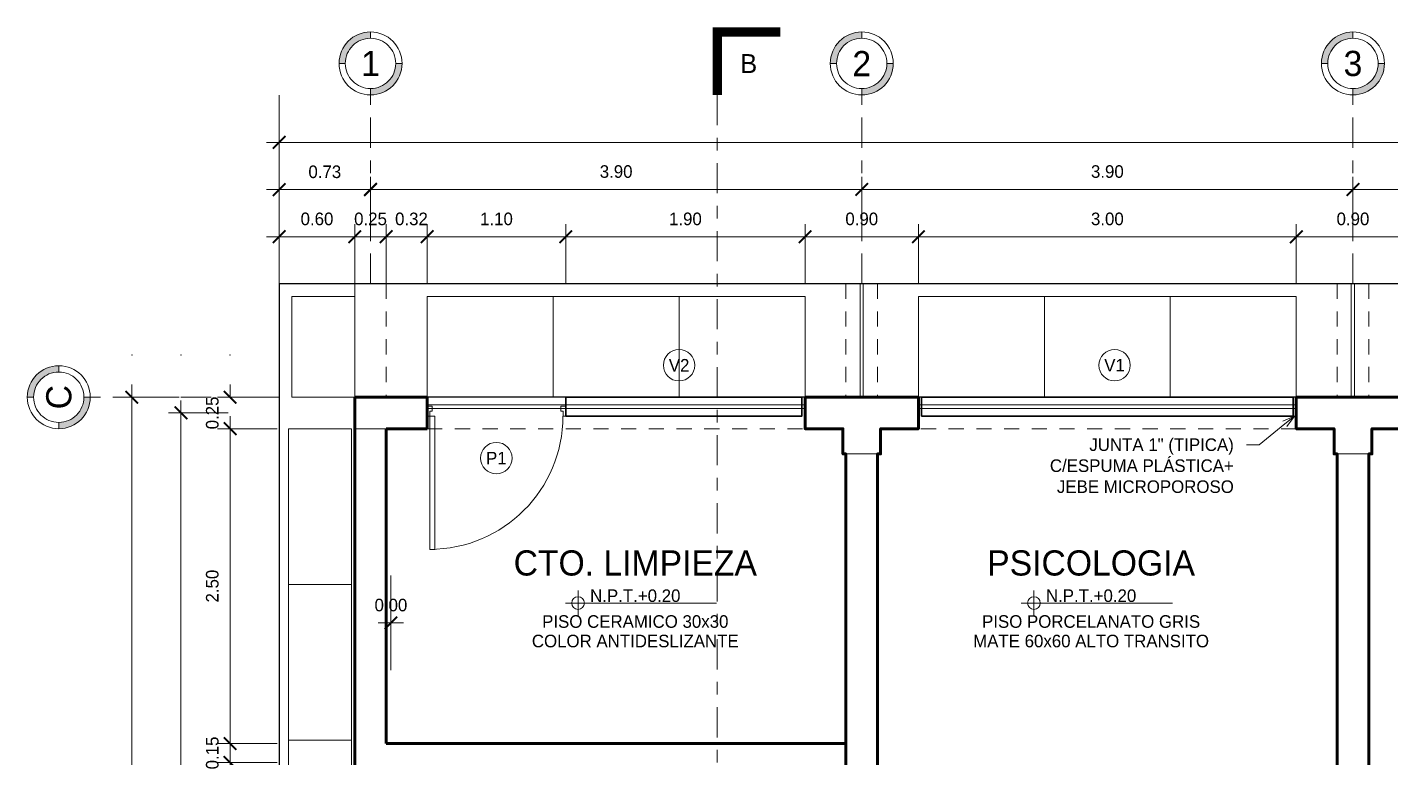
# Model space of a CAD drawing. Header units: millimetres. Extents: x 84 to 2740, y 103 to 1679.
# Drawn here: x 84.8 to 95.63, y 136.15 to 141.95 of the extents above; entities that cross this region are included whole.
import ezdxf
from ezdxf import colors
from ezdxf.entities.mleader import LeaderData, LeaderLine
from ezdxf.enums import TextEntityAlignment as Align
from ezdxf.math import Vec2, Vec3

# ---------------------------------------------------------------- set-up
doc = ezdxf.new("R2010")
doc.units = ezdxf.units.MM
doc.linetypes.add('ACAD_ISO02W100', pattern=[15, 12, -3])
doc.linetypes.add('ACAD_ISO04W100', pattern=[30, 24, -3, 0, -3])
for name, color, linetype, lineweight in [('A-ANOTACIONES', 212, 'Continuous', 5), ('A-BURBUJA DE VANOS', 32, 'Continuous', 5), ('A-COLUMNAS.', 52, 'Continuous', 5), ('A-COTAS EXTERIORES', 30, 'Continuous', 5), ('A-DIRECTRIZ', 134, 'Continuous', 5), ('A-EJES', 144, 'ACAD_ISO04W100', 5), ('A-LINEA DE CORTE', 102, 'ACAD_ISO04W100', 5), ('A-MUROS ALTOS', 164, 'Continuous', 60), ('A-MUROS BAJOS', 220, 'Continuous', 30), ('A-PROYECCION', 50, 'ACAD_ISO02W100', 5), ('A-PUERTAS', 36, 'Continuous', 5), ('A-TEXTO', 24, 'Continuous', 5), ('A-VEREDA', 86, 'Continuous', 5), ('A-VIDRIO', 120, 'Continuous', 5)]:
    doc.layers.add(name, color=color, linetype=linetype, lineweight=lineweight)
doc.styles.add('ROYER', font='')
doc.styles.get('ROYER').set_extended_font_data('Bahnschrift Light')
doc.dimstyles.new('ROYER_50_PLANTA', dxfattribs={"dimtxt": 0.1, "dimasz": 0.1, "dimexe": 0.1, "dimexo": 0, "dimgap": 0.09, "dimtad": 1, "dimzin": 0, "dimdsep": 46, "dimtxsty": 'ROYER', "dimblk": 'ARCHTICK', "dimcen": 0.09, "dimdle": 0.1, "dimclrd": 256, "dimclre": 256, "dimadec": 0, "dimazin": 0, "dimtfac": 1, "dimtix": 1, "dimtofl": 0, "dimtmove": 0, "dimatfit": 3, "dimfxl": 0.375, "dimfxlon": 1, "dimtolj": 1, "dimtzin": 0, "dimlwd": -1, "dimlwe": -1, "dimarcsym": 0})

# ---------------------------------------------------------------- blocks, each defined once
blk = doc.blocks.new('_ArchTick')
at = {"color": 0, "linetype": 'ByBlock', "const_width": 0.15}
blk.add_lwpolyline([(-0.5, -0.5), (0.5, 0.5)], dxfattribs=at)
blk = doc.blocks.new('*D37')
at = {"layer": 'A-COTAS EXTERIORES', "transparency": 16777216}
for p, q in [((87.404, 139.914), (87.404, 140.388)), ((87.654, 139.914), (87.654, 140.388)), ((87.304, 140.288), (87.754, 140.288))]:
    blk.add_line(p, q, dxfattribs=at)
at = {"layer": 'Defpoints', "color": 0, "transparency": 16777216}
for p in [(87.654, 140.288), (87.404, 139.914), (87.654, 139.914)]:
    blk.add_point(p, dxfattribs=at)
at = {"layer": 'A-COTAS EXTERIORES', "transparency": 16777216, "xscale": 0.1, "yscale": 0.1, "zscale": 0.1, "rotation": 180}
blk.add_blockref('_ArchTick', (87.404, 140.288), dxfattribs=at)
at = {"layer": 'A-COTAS EXTERIORES', "transparency": 16777216, "xscale": 0.1, "yscale": 0.1, "zscale": 0.1}
blk.add_blockref('_ArchTick', (87.654, 140.288), dxfattribs=at)
at = {"layer": 'A-COTAS EXTERIORES', "color": 0, "transparency": 16777216, "insert": (87.529, 140.429), "char_height": 0.1, "attachment_point": 5, "style": 'ROYER'}
blk.add_mtext('\\A1;0.25', dxfattribs=at)
blk = doc.blocks.new('*U13')
at = {"layer": 'A-PUERTAS'}
for points in [[(-0.18, -0.04), (-0.18, 0), (-0.22, 0), (-0.22, -0.08), (-0.2, -0.08), (-0.2, -0.04)], [(0.84, -0.04), (0.84, 0), (0.88, 0), (0.88, -0.08), (0.86, -0.08), (0.86, -0.04)], [(0.86, -0.08), (0.86, -1.14), (0.82, -1.14), (0.82, -0.08)]]:
    blk.add_lwpolyline(points, close=True, dxfattribs=at)
blk.add_arc((0.86, -0.08), 1.058, 180, 270, dxfattribs=at)
blk = doc.blocks.new('NIVEL EN PLANTA')
at = {"layer": 'A-TEXTO'}
h = blk.add_hatch(dxfattribs=at)
h.set_pattern_fill('ANGLE', color=256)
h.set_pattern_definition([(0, (-2586.02, -1659.2586), (0, 6.985), [5.08, -1.905]), (90, (-2586.02, -1659.2586), (-6.985, 4e-16), [5.08, -1.905])])
h.paths.add_polyline_path([(0, 0), (0, 0.05, 0.414214), (-0.05, 0)])
h.paths.add_polyline_path([(0.05, 0), (0, 0), (0, -0.05, 0.414214)])
for p, q in [((1.1, 0), (-0.1, 0)), ((0, 0.1), (0, -0.1))]:
    blk.add_line(p, q, dxfattribs=at)
blk.add_circle((0, 0), 0.05, dxfattribs=at)
blk = doc.blocks.new('NOMBRE DE AMBIENTES')
at = {"layer": 'A-TEXTO'}
blk.add_blockref('NIVEL EN PLANTA', (0, 0), dxfattribs=at)
at = {"layer": 'A-TEXTO', "style": 'ROYER'}
for tag, height, p in [('AMBIENTE', 0.2, (0.454, 0.319)), ('N.P.T', 0.1, (0.454, 0.059)), ('PISO1', 0.1, (0.454, -0.146)), ('PISO2', 0.1, (0.454, -0.301))]:
    blk.add_attdef(tag, text='', height=height, dxfattribs=at).set_placement(p, align=Align.MIDDLE)
blk = doc.blocks.new('*U22')
at = {"layer": 'A-EJES'}
h = blk.add_hatch(color=256, dxfattribs=at)
h.dxf.hatch_style = 1
h.paths.add_polyline_path([(0.2, 1.75), (0.25, 1.75, 0.414214), (0, 2), (0, 1.95, -0.414214)], flags=17)
h.paths.add_polyline_path([(0.2, 1.75, -0.414214), (0, 1.55), (0, 1.5, 0.414214), (0.25, 1.75, 1), (-0.25, 1.75), (-0.2, 1.75, -1)])
h = blk.add_hatch(color=256, dxfattribs=at)
h.dxf.hatch_style = 1
h.paths.add_polyline_path([(0, -12.85), (0, -12.9, 0.414214), (0.25, -12.65), (0.2, -12.65, -0.414214)], flags=17)
h.paths.add_polyline_path([(-0.25, -12.65), (-0.2, -12.65, -0.414214), (0, -12.45), (0, -12.4, 0.414214)])
for p, q in [((0, 1.95), (0, 2)), ((-0.25, 1.75), (-0.2, 1.75)), ((0.2, 1.75), (0.25, 1.75)), ((0, 1.5), (0, 1.55)), ((0, -12.4), (0, -12.45)), ((-0.25, -12.65), (-0.2, -12.65)), ((0.2, -12.65), (0.25, -12.65)), ((0, -12.85), (0, -12.9))]:
    blk.add_line(p, q, dxfattribs=at)
at = {"layer": 'A-EJES', "ltscale": 0.01}
for p, q in [((0, 0), (0, 1.5)), ((0, -10.9), (0, -12.4))]:
    blk.add_line(p, q, dxfattribs=at)
at = {"layer": 'A-EJES'}
for centre, radius in [((0, 1.75), 0.25), ((0, 1.75), 0.2), ((0, -12.65), 0.25), ((0, -12.65), 0.2)]:
    blk.add_circle(centre, radius, dxfattribs=at)
at = {"layer": 'A-EJES', "style": 'ROYER'}
for tag, p in [('EJE1', (0, 1.75)), ('EJE2', (0, -12.65))]:
    blk.add_attdef(tag, text='', height=0.2, dxfattribs=at).set_placement(p, align=Align.MIDDLE)
blk = doc.blocks.new('*D39')
at = {"layer": 'A-COTAS EXTERIORES', "transparency": 16777216}
for p, q in [((87.979, 139.914), (87.979, 140.388)), ((89.079, 139.914), (89.079, 140.388)), ((87.879, 140.288), (89.179, 140.288))]:
    blk.add_line(p, q, dxfattribs=at)
at = {"layer": 'Defpoints', "color": 0, "transparency": 16777216}
for p in [(89.079, 140.288), (87.979, 139.914), (89.079, 139.914)]:
    blk.add_point(p, dxfattribs=at)
at = {"layer": 'A-COTAS EXTERIORES', "transparency": 16777216, "xscale": 0.1, "yscale": 0.1, "zscale": 0.1, "rotation": 180}
blk.add_blockref('_ArchTick', (87.979, 140.288), dxfattribs=at)
at = {"layer": 'A-COTAS EXTERIORES', "transparency": 16777216, "xscale": 0.1, "yscale": 0.1, "zscale": 0.1}
blk.add_blockref('_ArchTick', (89.079, 140.288), dxfattribs=at)
at = {"layer": 'A-COTAS EXTERIORES', "color": 0, "transparency": 16777216, "insert": (88.529, 140.429), "char_height": 0.1, "attachment_point": 5, "style": 'ROYER'}
blk.add_mtext('\\A1;1.10', dxfattribs=at)
blk = doc.blocks.new('*D40')
at = {"layer": 'A-COTAS EXTERIORES', "transparency": 16777216}
for p, q in [((89.079, 139.914), (89.079, 140.388)), ((90.979, 139.914), (90.979, 140.388)), ((88.979, 140.288), (91.079, 140.288))]:
    blk.add_line(p, q, dxfattribs=at)
at = {"layer": 'Defpoints', "color": 0, "transparency": 16777216}
for p in [(90.979, 140.288), (89.079, 139.914), (90.979, 139.914)]:
    blk.add_point(p, dxfattribs=at)
at = {"layer": 'A-COTAS EXTERIORES', "transparency": 16777216, "xscale": 0.1, "yscale": 0.1, "zscale": 0.1, "rotation": 180}
blk.add_blockref('_ArchTick', (89.079, 140.288), dxfattribs=at)
at = {"layer": 'A-COTAS EXTERIORES', "transparency": 16777216, "xscale": 0.1, "yscale": 0.1, "zscale": 0.1}
blk.add_blockref('_ArchTick', (90.979, 140.288), dxfattribs=at)
at = {"layer": 'A-COTAS EXTERIORES', "color": 0, "transparency": 16777216, "insert": (90.029, 140.429), "char_height": 0.1, "attachment_point": 5, "style": 'ROYER'}
blk.add_mtext('\\A1;1.90', dxfattribs=at)
blk = doc.blocks.new('*D41')
at = {"layer": 'A-COTAS EXTERIORES', "transparency": 16777216}
for p, q in [((90.979, 139.914), (90.979, 140.388)), ((91.879, 139.914), (91.879, 140.388)), ((90.879, 140.288), (91.979, 140.288))]:
    blk.add_line(p, q, dxfattribs=at)
at = {"layer": 'Defpoints', "color": 0, "transparency": 16777216}
for p in [(91.879, 140.288), (90.979, 139.914), (91.879, 139.914)]:
    blk.add_point(p, dxfattribs=at)
at = {"layer": 'A-COTAS EXTERIORES', "transparency": 16777216, "xscale": 0.1, "yscale": 0.1, "zscale": 0.1, "rotation": 180}
blk.add_blockref('_ArchTick', (90.979, 140.288), dxfattribs=at)
at = {"layer": 'A-COTAS EXTERIORES', "transparency": 16777216, "xscale": 0.1, "yscale": 0.1, "zscale": 0.1}
blk.add_blockref('_ArchTick', (91.879, 140.288), dxfattribs=at)
at = {"layer": 'A-COTAS EXTERIORES', "color": 0, "transparency": 16777216, "insert": (91.429, 140.429), "char_height": 0.1, "attachment_point": 5, "style": 'ROYER'}
blk.add_mtext('\\A1;0.90', dxfattribs=at)
blk = doc.blocks.new('*D42')
at = {"layer": 'A-COTAS EXTERIORES', "transparency": 16777216}
for p, q in [((91.879, 139.914), (91.879, 140.388)), ((94.879, 139.914), (94.879, 140.388)), ((91.779, 140.288), (94.979, 140.288))]:
    blk.add_line(p, q, dxfattribs=at)
at = {"layer": 'Defpoints', "color": 0, "transparency": 16777216}
for p in [(94.879, 140.288), (91.879, 139.914), (94.879, 139.914)]:
    blk.add_point(p, dxfattribs=at)
at = {"layer": 'A-COTAS EXTERIORES', "transparency": 16777216, "xscale": 0.1, "yscale": 0.1, "zscale": 0.1, "rotation": 180}
blk.add_blockref('_ArchTick', (91.879, 140.288), dxfattribs=at)
at = {"layer": 'A-COTAS EXTERIORES', "transparency": 16777216, "xscale": 0.1, "yscale": 0.1, "zscale": 0.1}
blk.add_blockref('_ArchTick', (94.879, 140.288), dxfattribs=at)
at = {"layer": 'A-COTAS EXTERIORES', "color": 0, "transparency": 16777216, "insert": (93.379, 140.429), "char_height": 0.1, "attachment_point": 5, "style": 'ROYER'}
blk.add_mtext('\\A1;3.00', dxfattribs=at)
blk = doc.blocks.new('*D56')
at = {"layer": 'A-COTAS EXTERIORES', "transparency": 16777216}
for p, q in [((94.879, 139.913), (94.879, 140.388)), ((95.779, 139.913), (95.779, 140.388)), ((94.779, 140.288), (95.879, 140.288))]:
    blk.add_line(p, q, dxfattribs=at)
at = {"layer": 'Defpoints', "color": 0, "transparency": 16777216}
for p in [(95.779, 140.288), (94.879, 139.014), (95.779, 139.014)]:
    blk.add_point(p, dxfattribs=at)
at = {"layer": 'A-COTAS EXTERIORES', "transparency": 16777216, "xscale": 0.1, "yscale": 0.1, "zscale": 0.1, "rotation": 180}
blk.add_blockref('_ArchTick', (94.879, 140.288), dxfattribs=at)
at = {"layer": 'A-COTAS EXTERIORES', "transparency": 16777216, "xscale": 0.1, "yscale": 0.1, "zscale": 0.1}
blk.add_blockref('_ArchTick', (95.779, 140.288), dxfattribs=at)
at = {"layer": 'A-COTAS EXTERIORES', "color": 0, "transparency": 16777216, "insert": (95.329, 140.429), "char_height": 0.1, "attachment_point": 5, "style": 'ROYER'}
blk.add_mtext('\\A1;0.90', dxfattribs=at)
blk = doc.blocks.new('*D65')
at = {"layer": 'A-COTAS EXTERIORES', "transparency": 16777216}
for p, q in [((87.529, 140.664), (87.529, 140.764)), ((91.429, 140.289), (91.429, 140.764)), ((87.429, 140.664), (91.529, 140.664))]:
    blk.add_line(p, q, dxfattribs=at)
at = {"layer": 'Defpoints', "color": 0, "transparency": 16777216}
for p in [(87.529, 140.664), (91.429, 140.664), (91.429, 131.114)]:
    blk.add_point(p, dxfattribs=at)
at = {"layer": 'A-COTAS EXTERIORES', "transparency": 16777216, "xscale": 0.1, "yscale": 0.1, "zscale": 0.1, "rotation": 180}
blk.add_blockref('_ArchTick', (87.529, 140.664), dxfattribs=at)
at = {"layer": 'A-COTAS EXTERIORES', "transparency": 16777216, "xscale": 0.1, "yscale": 0.1, "zscale": 0.1}
blk.add_blockref('_ArchTick', (91.429, 140.664), dxfattribs=at)
at = {"layer": 'A-COTAS EXTERIORES', "color": 0, "transparency": 16777216, "insert": (89.479, 140.805), "char_height": 0.1, "attachment_point": 5, "style": 'ROYER'}
blk.add_mtext('\\A1;3.90', dxfattribs=at)
blk = doc.blocks.new('*D66')
at = {"layer": 'A-COTAS EXTERIORES', "transparency": 16777216}
for p, q in [((91.429, 140.289), (91.429, 140.764)), ((95.329, 140.289), (95.329, 140.764)), ((91.329, 140.664), (95.429, 140.664))]:
    blk.add_line(p, q, dxfattribs=at)
at = {"layer": 'Defpoints', "color": 0, "transparency": 16777216}
for p in [(95.329, 140.664), (95.329, 139.914), (91.429, 131.114)]:
    blk.add_point(p, dxfattribs=at)
at = {"layer": 'A-COTAS EXTERIORES', "transparency": 16777216, "xscale": 0.1, "yscale": 0.1, "zscale": 0.1, "rotation": 180}
blk.add_blockref('_ArchTick', (91.429, 140.664), dxfattribs=at)
at = {"layer": 'A-COTAS EXTERIORES', "transparency": 16777216, "xscale": 0.1, "yscale": 0.1, "zscale": 0.1}
blk.add_blockref('_ArchTick', (95.329, 140.664), dxfattribs=at)
at = {"layer": 'A-COTAS EXTERIORES', "color": 0, "transparency": 16777216, "insert": (93.379, 140.805), "char_height": 0.1, "attachment_point": 5, "style": 'ROYER'}
blk.add_mtext('\\A1;3.90', dxfattribs=at)
blk = doc.blocks.new('*D67')
at = {"layer": 'A-COTAS EXTERIORES', "transparency": 16777216}
for p, q in [((95.329, 140.289), (95.329, 140.764)), ((99.229, 140.289), (99.229, 140.764)), ((95.229, 140.664), (99.329, 140.664))]:
    blk.add_line(p, q, dxfattribs=at)
at = {"layer": 'Defpoints', "color": 0, "transparency": 16777216}
for p in [(99.229, 140.664), (95.329, 139.914), (99.229, 139.914)]:
    blk.add_point(p, dxfattribs=at)
at = {"layer": 'A-COTAS EXTERIORES', "transparency": 16777216, "xscale": 0.1, "yscale": 0.1, "zscale": 0.1, "rotation": 180}
blk.add_blockref('_ArchTick', (95.329, 140.664), dxfattribs=at)
at = {"layer": 'A-COTAS EXTERIORES', "transparency": 16777216, "xscale": 0.1, "yscale": 0.1, "zscale": 0.1}
blk.add_blockref('_ArchTick', (99.229, 140.664), dxfattribs=at)
at = {"layer": 'A-COTAS EXTERIORES', "color": 0, "transparency": 16777216, "insert": (97.279, 140.805), "char_height": 0.1, "attachment_point": 5, "style": 'ROYER'}
blk.add_mtext('\\A1;3.90', dxfattribs=at)
blk = doc.blocks.new('*D38')
at = {"layer": 'A-COTAS EXTERIORES', "transparency": 16777216}
for p, q in [((86.804, 141.037), (86.804, 141.137)), ((111.654, 141.037), (111.654, 141.137)), ((86.704, 141.037), (111.754, 141.037))]:
    blk.add_line(p, q, dxfattribs=at)
at = {"layer": 'Defpoints', "color": 0, "transparency": 16777216}
for p in [(86.804, 141.037), (111.654, 141.037), (111.654, 141.037)]:
    blk.add_point(p, dxfattribs=at)
at = {"layer": 'A-COTAS EXTERIORES', "transparency": 16777216, "xscale": 0.1, "yscale": 0.1, "zscale": 0.1, "rotation": 180}
blk.add_blockref('_ArchTick', (86.804, 141.037), dxfattribs=at)
at = {"layer": 'A-COTAS EXTERIORES', "transparency": 16777216, "xscale": 0.1, "yscale": 0.1, "zscale": 0.1}
blk.add_blockref('_ArchTick', (111.654, 141.037), dxfattribs=at)
at = {"layer": 'A-COTAS EXTERIORES', "color": 0, "transparency": 16777216, "insert": (99.229, 141.178), "char_height": 0.1, "attachment_point": 5, "style": 'ROYER'}
blk.add_mtext('\\A1;24.85', dxfattribs=at)
blk = doc.blocks.new('*D72')
at = {"layer": 'A-COTAS EXTERIORES', "transparency": 16777216}
for p, q in [((86.804, 140.288), (86.804, 140.762)), ((87.529, 140.288), (87.529, 140.762)), ((87.629, 140.662), (86.704, 140.662))]:
    blk.add_line(p, q, dxfattribs=at)
at = {"layer": 'Defpoints', "color": 0, "transparency": 16777216}
for p in [(86.804, 140.662), (86.804, 140.288), (87.529, 140.288)]:
    blk.add_point(p, dxfattribs=at)
at = {"layer": 'A-COTAS EXTERIORES', "transparency": 16777216, "xscale": 0.1, "yscale": 0.1, "zscale": 0.1, "rotation": 180}
blk.add_blockref('_ArchTick', (86.804, 140.662), dxfattribs=at)
at = {"layer": 'A-COTAS EXTERIORES', "transparency": 16777216, "xscale": 0.1, "yscale": 0.1, "zscale": 0.1}
blk.add_blockref('_ArchTick', (87.529, 140.662), dxfattribs=at)
at = {"layer": 'A-COTAS EXTERIORES', "color": 0, "transparency": 16777216, "insert": (87.166, 140.803), "char_height": 0.1, "attachment_point": 5, "style": 'ROYER'}
blk.add_mtext('\\A1;0.73', dxfattribs=at)
blk = doc.blocks.new('*D73')
at = {"layer": 'A-COTAS EXTERIORES', "transparency": 16777216}
for p, q in [((86.804, 139.914), (86.804, 140.388)), ((87.404, 139.914), (87.404, 140.388)), ((87.504, 140.288), (86.704, 140.288))]:
    blk.add_line(p, q, dxfattribs=at)
at = {"layer": 'Defpoints', "color": 0, "transparency": 16777216}
for p in [(86.804, 140.288), (86.804, 139.914), (87.404, 139.914)]:
    blk.add_point(p, dxfattribs=at)
at = {"layer": 'A-COTAS EXTERIORES', "transparency": 16777216, "xscale": 0.1, "yscale": 0.1, "zscale": 0.1, "rotation": 180}
blk.add_blockref('_ArchTick', (86.804, 140.288), dxfattribs=at)
at = {"layer": 'A-COTAS EXTERIORES', "transparency": 16777216, "xscale": 0.1, "yscale": 0.1, "zscale": 0.1}
blk.add_blockref('_ArchTick', (87.404, 140.288), dxfattribs=at)
at = {"layer": 'A-COTAS EXTERIORES', "color": 0, "transparency": 16777216, "insert": (87.104, 140.429), "char_height": 0.1, "attachment_point": 5, "style": 'ROYER'}
blk.add_mtext('\\A1;0.60', dxfattribs=at)
blk = doc.blocks.new('*D45')
at = {"layer": 'A-COTAS EXTERIORES', "transparency": 16777216}
for p, q in [((87.654, 139.914), (87.654, 140.388)), ((87.979, 139.914), (87.979, 140.388)), ((87.554, 140.288), (88.079, 140.288))]:
    blk.add_line(p, q, dxfattribs=at)
at = {"layer": 'Defpoints', "color": 0, "transparency": 16777216}
for p in [(87.979, 140.288), (87.654, 139.914), (87.979, 139.914)]:
    blk.add_point(p, dxfattribs=at)
at = {"layer": 'A-COTAS EXTERIORES', "transparency": 16777216, "xscale": 0.1, "yscale": 0.1, "zscale": 0.1, "rotation": 180}
blk.add_blockref('_ArchTick', (87.654, 140.288), dxfattribs=at)
at = {"layer": 'A-COTAS EXTERIORES', "transparency": 16777216, "xscale": 0.1, "yscale": 0.1, "zscale": 0.1}
blk.add_blockref('_ArchTick', (87.979, 140.288), dxfattribs=at)
at = {"layer": 'A-COTAS EXTERIORES', "color": 0, "transparency": 16777216, "insert": (87.854, 140.429), "char_height": 0.1, "attachment_point": 5, "style": 'ROYER'}
blk.add_mtext('\\A1;0.32', dxfattribs=at)
blk = doc.blocks.new('*D96')
at = {"layer": 'A-COTAS EXTERIORES', "transparency": 16777216}
for p, q in [((86.414, 139.014), (86.414, 139.114)), ((86.789, 139.014), (86.314, 139.014)), ((86.789, 138.764), (86.314, 138.764)), ((86.414, 138.764), (86.414, 138.664))]:
    blk.add_line(p, q, dxfattribs=at)
at = {"layer": 'Defpoints', "color": 0, "transparency": 16777216}
for p in [(86.904, 139.014), (86.414, 138.764), (86.879, 138.764)]:
    blk.add_point(p, dxfattribs=at)
at = {"layer": 'A-COTAS EXTERIORES', "transparency": 16777216, "xscale": 0.1, "yscale": 0.1, "zscale": 0.1}
for p, rotation in [((86.414, 139.014), 270), ((86.414, 138.764), 90)]:
    blk.add_blockref('_ArchTick', p, dxfattribs=dict(at, rotation=rotation))
at = {"layer": 'A-COTAS EXTERIORES', "color": 0, "transparency": 16777216, "insert": (86.273, 138.889), "char_height": 0.1, "attachment_point": 5, "rotation": 90, "style": 'ROYER'}
blk.add_mtext('\\A1;0.25', dxfattribs=at)
blk = doc.blocks.new('*D99')
at = {"layer": 'A-COTAS EXTERIORES', "transparency": 16777216}
for p, q in [((86.414, 138.864), (86.414, 136.164)), ((86.789, 138.764), (86.314, 138.764)), ((86.789, 136.264), (86.314, 136.264))]:
    blk.add_line(p, q, dxfattribs=at)
at = {"layer": 'Defpoints', "color": 0, "transparency": 16777216}
for p in [(86.879, 138.764), (86.414, 136.264), (87.654, 136.264)]:
    blk.add_point(p, dxfattribs=at)
at = {"layer": 'A-COTAS EXTERIORES', "transparency": 16777216, "xscale": 0.1, "yscale": 0.1, "zscale": 0.1}
for p, rotation in [((86.414, 138.764), 90), ((86.414, 136.264), 270)]:
    blk.add_blockref('_ArchTick', p, dxfattribs=dict(at, rotation=rotation))
at = {"layer": 'A-COTAS EXTERIORES', "color": 0, "transparency": 16777216, "insert": (86.273, 137.514), "char_height": 0.1, "attachment_point": 5, "rotation": 90, "style": 'ROYER'}
blk.add_mtext('\\A1;2.50', dxfattribs=at)
blk = doc.blocks.new('*D100')
at = {"layer": 'A-COTAS EXTERIORES', "transparency": 16777216}
for p, q in [((86.414, 136.264), (86.414, 136.364)), ((86.789, 136.264), (86.314, 136.264)), ((86.789, 136.114), (86.314, 136.114)), ((86.414, 136.114), (86.414, 136.014))]:
    blk.add_line(p, q, dxfattribs=at)
at = {"layer": 'Defpoints', "color": 0, "transparency": 16777216}
for p in [(87.654, 136.264), (86.414, 136.114), (87.654, 136.114)]:
    blk.add_point(p, dxfattribs=at)
at = {"layer": 'A-COTAS EXTERIORES', "transparency": 16777216, "xscale": 0.1, "yscale": 0.1, "zscale": 0.1}
for p, rotation in [((86.414, 136.264), 270), ((86.414, 136.114), 90)]:
    blk.add_blockref('_ArchTick', p, dxfattribs=dict(at, rotation=rotation))
at = {"layer": 'A-COTAS EXTERIORES', "color": 0, "transparency": 16777216, "insert": (86.273, 136.189), "char_height": 0.1, "attachment_point": 5, "rotation": 90, "style": 'ROYER'}
blk.add_mtext('\\A1;0.15', dxfattribs=at)
blk = doc.blocks.new('*D101')
at = {"layer": 'A-COTAS EXTERIORES', "transparency": 16777216}
for p, q in [((86.414, 136.214), (86.414, 134.615)), ((86.789, 136.114), (86.314, 136.114)), ((86.789, 134.715), (86.314, 134.715))]:
    blk.add_line(p, q, dxfattribs=at)
at = {"layer": 'Defpoints', "color": 0, "transparency": 16777216}
for p in [(87.654, 136.114), (86.414, 134.715), (88.254, 134.715)]:
    blk.add_point(p, dxfattribs=at)
at = {"layer": 'A-COTAS EXTERIORES', "transparency": 16777216, "xscale": 0.1, "yscale": 0.1, "zscale": 0.1}
for p, rotation in [((86.414, 136.114), 90), ((86.414, 134.715), 270)]:
    blk.add_blockref('_ArchTick', p, dxfattribs=dict(at, rotation=rotation))
at = {"layer": 'A-COTAS EXTERIORES', "color": 0, "transparency": 16777216, "insert": (86.273, 135.415), "char_height": 0.1, "attachment_point": 5, "rotation": 90, "style": 'ROYER'}
blk.add_mtext('\\A1;1.40', dxfattribs=at)
blk = doc.blocks.new('*U26')
at = {"layer": 'A-EJES'}
h = blk.add_hatch(color=256, dxfattribs=at)
h.dxf.hatch_style = 1
h.paths.add_polyline_path([(0.2, 1.75), (0.25, 1.75, 0.414214), (0, 2), (0, 1.95, -0.414214)], flags=17)
h.paths.add_polyline_path([(0, 1.5), (0, 1.55, -0.414214), (-0.2, 1.75), (-0.25, 1.75, 0.414214)])
for p, q in [((0, 1.95), (0, 2)), ((-0.25, 1.75), (-0.2, 1.75)), ((0.2, 1.75), (0.25, 1.75)), ((0, 1.5), (0, 1.55))]:
    blk.add_line(p, q, dxfattribs=at)
at = {"layer": 'A-EJES', "ltscale": 0.01}
blk.add_line((0, 0), (0, 1.5), dxfattribs=at)
at = {"layer": 'A-EJES'}
for radius in [0.25, 0.2]:
    blk.add_circle((0, 1.75), radius, dxfattribs=at)
at = {"layer": 'A-EJES', "style": 'ROYER'}
for tag, p in [('EJE1', (0, 1.75)), ('EJE2', (0, -26.6))]:
    blk.add_attdef(tag, text='', height=0.2, dxfattribs=at).set_placement(p, align=Align.MIDDLE)
blk = doc.blocks.new('*D105')
at = {"layer": 'A-COTAS EXTERIORES', "transparency": 16777216}
for p, q in [((86.399, 138.889), (85.924, 138.889)), ((86.024, 138.989), (86.024, 131.139)), ((86.399, 131.239), (85.924, 131.239))]:
    blk.add_line(p, q, dxfattribs=at)
at = {"layer": 'Defpoints', "color": 0, "transparency": 16777216}
for p in [(87.691, 138.889), (86.024, 131.239), (87.691, 131.239)]:
    blk.add_point(p, dxfattribs=at)
at = {"layer": 'A-COTAS EXTERIORES', "transparency": 16777216, "xscale": 0.1, "yscale": 0.1, "zscale": 0.1}
for p, rotation in [((86.024, 138.889), 90), ((86.024, 131.239), 270)]:
    blk.add_blockref('_ArchTick', p, dxfattribs=dict(at, rotation=rotation))
at = {"layer": 'A-COTAS EXTERIORES', "color": 0, "transparency": 16777216, "insert": (85.883, 135.064), "char_height": 0.1, "attachment_point": 5, "rotation": 90, "style": 'ROYER'}
blk.add_mtext('\\A1;7.65', dxfattribs=at)
blk = doc.blocks.new('*D43')
at = {"layer": 'A-COTAS EXTERIORES', "transparency": 16777216}
for p, q in [((85.634, 139.114), (85.634, 128.914)), ((86.009, 139.014), (85.534, 139.014)), ((86.009, 129.014), (85.534, 129.014))]:
    blk.add_line(p, q, dxfattribs=at)
at = {"layer": 'Defpoints', "color": 0, "transparency": 16777216}
for p in [(86.904, 139.014), (85.634, 129.014), (86.917, 129.014)]:
    blk.add_point(p, dxfattribs=at)
at = {"layer": 'A-COTAS EXTERIORES', "transparency": 16777216, "xscale": 0.1, "yscale": 0.1, "zscale": 0.1}
for p, rotation in [((85.634, 139.014), 90), ((85.634, 129.014), 270)]:
    blk.add_blockref('_ArchTick', p, dxfattribs=dict(at, rotation=rotation))
at = {"layer": 'A-COTAS EXTERIORES', "color": 0, "transparency": 16777216, "insert": (85.493, 134.014), "char_height": 0.1, "attachment_point": 5, "rotation": 90, "style": 'ROYER'}
blk.add_mtext('\\A1;10.00', dxfattribs=at)
blk = doc.blocks.new('*U30')
at = {"layer": 'A-LINEA DE CORTE', "const_width": 0.075}
for points in [[(0, 14.185), (0, 14.685), (0.5, 14.685)], [(0, 0.5), (0, 0), (0.5, 0)]]:
    blk.add_lwpolyline(points, dxfattribs=at)
at = {"layer": 'A-LINEA DE CORTE', "ltscale": 0.01}
blk.add_lwpolyline([(0, 14.185), (0, 0.5)], dxfattribs=at)
at = {"layer": 'A-LINEA DE CORTE', "style": 'ROYER'}
for tag, p in [('CORTE1', (0.25, 14.435)), ('CORTE2', (0.25, 0.25))]:
    blk.add_attdef(tag, text='', height=0.15, dxfattribs=at).set_placement(p, align=Align.MIDDLE)
blk = doc.blocks.new('BURBUJA DE VANO')
at = {"layer": 'A-BURBUJA DE VANOS'}
blk.add_circle((0, 0), 0.125, dxfattribs=at)
at = {"layer": 'A-BURBUJA DE VANOS', "style": 'ROYER'}
blk.add_attdef('VANO', text='', height=0.1, dxfattribs=at).set_placement((0, 0), align=Align.MIDDLE)
blk = doc.blocks.new('*D49')
at = {"layer": 'A-COTAS EXTERIORES', "transparency": 16777216}
for p, q in [((86.399, 138.889), (85.924, 138.889)), ((86.024, 138.989), (86.024, 131.139)), ((86.399, 131.239), (85.924, 131.239))]:
    blk.add_line(p, q, dxfattribs=at)
at = {"layer": 'Defpoints', "color": 0, "transparency": 16777216}
for p in [(87.691, 138.889), (86.024, 131.239), (87.691, 131.239)]:
    blk.add_point(p, dxfattribs=at)
at = {"layer": 'A-COTAS EXTERIORES', "transparency": 16777216, "xscale": 0.1, "yscale": 0.1, "zscale": 0.1}
for p, rotation in [((86.024, 138.889), 90), ((86.024, 131.239), 270)]:
    blk.add_blockref('_ArchTick', p, dxfattribs=dict(at, rotation=rotation))
at = {"layer": 'A-COTAS EXTERIORES', "color": 0, "transparency": 16777216, "insert": (85.883, 135.064), "char_height": 0.1, "attachment_point": 5, "rotation": 90, "style": 'ROYER'}
blk.add_mtext('\\A1;7.65', dxfattribs=at)
blk = doc.blocks.new('_Open30')
at = {"color": 0, "linetype": 'ByBlock', "lineweight": -2}
for p, q in [((-1, 0.27), (0, 0)), ((0, 0), (-1, -0.27)), ((0, 0), (-1, 0))]:
    blk.add_line(p, q, dxfattribs=at)
blk = doc.blocks.new('*D115')
at = {"layer": 'A-COTAS EXTERIORES', "transparency": 16777216}
for p, q in [((87.691, 137.597), (87.691, 137.122)), ((87.691, 136.847), (87.691, 137.322)), ((87.691, 137.222), (87.591, 137.222)), ((87.691, 137.222), (87.791, 137.222))]:
    blk.add_line(p, q, dxfattribs=at)
at = {"layer": 'Defpoints', "color": 0, "transparency": 16777216}
for p in [(87.691, 138.889), (87.691, 137.222), (87.691, 131.239)]:
    blk.add_point(p, dxfattribs=at)
at = {"layer": 'A-COTAS EXTERIORES', "transparency": 16777216, "xscale": 0.1, "yscale": 0.1, "zscale": 0.1}
blk.add_blockref('_ArchTick', (87.691, 137.222), dxfattribs=at)
at = {"layer": 'A-COTAS EXTERIORES', "transparency": 16777216, "xscale": 0.1, "yscale": 0.1, "zscale": 0.1, "rotation": 180}
blk.add_blockref('_ArchTick', (87.691, 137.222), dxfattribs=at)
at = {"layer": 'A-COTAS EXTERIORES', "color": 0, "transparency": 16777216, "insert": (87.691, 137.363), "char_height": 0.1, "attachment_point": 5, "style": 'ROYER'}
blk.add_mtext('\\A1;0.00', dxfattribs=at)

msp = doc.modelspace()

# ---------------------------------------------------------------- linework, layer by layer
for points in [[(86.804, 129.014), (111.654, 129.014), (111.654, 139.914), (86.804, 139.914)], [(87.404, 131.114), (111.054, 131.114), (111.054, 139.014), (87.404, 139.014)]]:
    msp.add_lwpolyline(points, close=True)
at = {"layer": 'A-ANOTACIONES'}
for p in [(85.634, 139.35), (86.024, 139.35), (86.414, 139.35)]:
    msp.add_point(p, dxfattribs=at)
at = {"layer": 'A-COLUMNAS.'}
for points in [[(87.404, 139.014), (87.979, 139.014), (87.979, 138.764), (87.404, 138.764)], [(90.979, 139.014), (91.879, 139.014), (91.879, 138.764), (91.579, 138.764), (91.579, 138.564), (91.279, 138.564), (91.279, 138.764), (90.979, 138.764)], [(94.879, 139.014), (95.779, 139.014), (95.779, 138.764), (95.479, 138.764), (95.479, 138.564), (95.179, 138.564), (95.179, 138.764), (94.879, 138.764)]]:
    msp.add_lwpolyline(points, close=True, dxfattribs=at)
at = {"layer": 'A-COTAS EXTERIORES'}
msp.add_line((86.804, 139.914), (86.804, 141.411), dxfattribs=at)
for p in [(86.804, 141.037), (86.804, 140.662), (86.804, 140.288)]:
    msp.add_point(p, dxfattribs=at)
at = {"layer": 'A-MUROS ALTOS'}
for p, q in [((87.979, 139.014), (87.404, 139.014)), ((87.404, 139.014), (87.404, 131.114)), ((87.979, 138.764), (87.979, 139.014)), ((87.654, 136.264), (87.654, 138.764)), ((87.654, 138.764), (87.979, 138.764)), ((91.304, 136.264), (87.654, 136.264))]:
    msp.add_line(p, q, dxfattribs=at)
for points in [[(90.979, 139.014), (90.979, 138.764), (91.279, 138.764), (91.279, 138.564), (91.304, 138.564), (91.304, 131.564), (91.279, 131.564), (91.279, 131.364), (90.979, 131.364), (90.979, 131.114), (91.879, 131.114), (91.879, 131.364), (91.579, 131.364), (91.579, 131.564), (91.554, 131.564), (91.554, 138.564), (91.579, 138.564), (91.579, 138.764), (91.879, 138.764), (91.879, 139.014), (90.979, 139.014)], [(95.779, 139.014), (95.779, 138.764), (95.479, 138.764), (95.479, 138.564), (95.454, 138.564), (95.454, 131.564), (95.479, 131.564), (95.479, 131.364), (95.779, 131.364), (95.779, 131.114), (94.879, 131.114), (94.879, 131.364), (95.179, 131.364), (95.179, 131.564), (95.204, 131.564), (95.204, 138.564), (95.179, 138.564), (95.179, 138.764), (94.879, 138.764), (94.879, 139.014), (95.779, 139.014)]]:
    msp.add_lwpolyline(points, dxfattribs=at)
at = {"layer": 'A-MUROS BAJOS'}
for points in [[(89.079, 138.864), (90.954, 138.864), (90.954, 139.014), (89.079, 139.014)], [(91.904, 138.864), (94.854, 138.864), (94.854, 139.014), (91.904, 139.014)]]:
    msp.add_lwpolyline(points, close=True, dxfattribs=at)
at = {"layer": 'A-PROYECCION', "ltscale": 0.01}
for p, q in [((87.404, 139.914), (87.404, 139.014)), ((87.654, 139.914), (87.654, 139.014)), ((91.304, 139.914), (91.304, 139.014)), ((91.554, 139.914), (91.554, 139.014)), ((95.204, 139.914), (95.204, 139.014)), ((95.454, 139.914), (95.454, 139.014))]:
    msp.add_line(p, q, dxfattribs=at)
at = {"layer": 'A-PROYECCION', "linetype": 'ACAD_ISO02W100', "ltscale": 0.01}
for p, q in [((87.979, 138.764), (90.979, 138.764)), ((94.879, 138.764), (91.879, 138.764))]:
    msp.add_line(p, q, dxfattribs=at)
at = {"layer": 'A-VEREDA'}
for p, q in [((91.416, 139.014), (91.416, 139.914)), ((91.441, 139.914), (91.441, 139.014)), ((95.316, 139.914), (95.316, 139.014)), ((95.341, 139.914), (95.341, 139.014)), ((88.979, 139.814), (88.979, 139.014)), ((89.979, 139.814), (89.979, 139.014)), ((92.879, 139.814), (92.879, 139.014)), ((93.879, 139.814), (93.879, 139.014)), ((87.379, 137.527), (86.879, 137.527)), ((87.379, 136.291), (86.879, 136.291))]:
    msp.add_line(p, q, dxfattribs=at)
for points in [[(86.904, 139.014), (87.404, 139.014), (87.404, 139.814), (86.904, 139.814)], [(87.979, 139.014), (90.979, 139.014), (90.979, 139.814), (87.979, 139.814)], [(94.879, 139.014), (91.879, 139.014), (91.879, 139.814), (94.879, 139.814)], [(86.879, 138.764), (87.379, 138.764), (87.379, 135.189), (86.879, 135.189)]]:
    msp.add_lwpolyline(points, close=True, dxfattribs=at)
at = {"layer": 'A-VIDRIO'}
for p, q in [((87.979, 138.954), (90.979, 138.954)), ((87.979, 138.924), (90.979, 138.924)), ((91.879, 138.954), (94.879, 138.954)), ((91.879, 138.924), (94.879, 138.924))]:
    msp.add_line(p, q, dxfattribs=at)

# ---------------------------------------------------------------- block references
at = {"layer": 'A-BURBUJA DE VANOS'}
ref = msp.add_blockref('BURBUJA DE VANO', (89.979, 139.268), dxfattribs=dict(at, xscale=-1))
ref.add_attrib('VANO', 'V2', dxfattribs={"height": 0.1, "style": 'ROYER'}).set_placement((89.979, 139.268), align=Align.MIDDLE)
ref = msp.add_blockref('BURBUJA DE VANO', (93.436, 139.268), dxfattribs=dict(at, xscale=-1))
ref.add_attrib('VANO', 'V1', dxfattribs={"height": 0.1, "style": 'ROYER'}).set_placement((93.436, 139.268), align=Align.MIDDLE)
ref = msp.add_blockref('BURBUJA DE VANO', (88.528, 138.53), dxfattribs=dict(at, xscale=-1))
ref.add_attrib('VANO', 'P1', dxfattribs={"height": 0.1, "style": 'ROYER'}).set_placement((88.528, 138.53), align=Align.MIDDLE)
at = {"layer": 'A-EJES'}
for p, values in [((87.529, 139.914), {'EJE1': '1', 'EJE2': '1'}), ((91.429, 139.914), {'EJE1': '2', 'EJE2': '2'}), ((95.329, 139.914), {'EJE1': '3', 'EJE2': '3'})]:
    msp.add_blockref('*U22', p, dxfattribs=at).add_auto_attribs(values)
ref = msp.add_blockref('*U26', (86.804, 139.014), dxfattribs=dict(at, rotation=90))
ref.add_attrib('EJE1', 'C', dxfattribs={"height": 0.2, "rotation": 90, "style": 'ROYER'}).set_placement((85.054, 139.014), align=Align.MIDDLE)
at = {"layer": 'A-LINEA DE CORTE'}
msp.add_blockref('*U30', (90.282, 127.228), dxfattribs=at).add_auto_attribs({'CORTE1': 'B', 'CORTE2': 'B'})
at = {"layer": 'A-PUERTAS', "xscale": -1}
msp.add_blockref('*U13', (88.859, 138.944), dxfattribs=at)
at = {"layer": 'A-TEXTO'}
for p, values in [((89.177, 137.379), {'AMBIENTE': 'CTO. LIMPIEZA', 'N.P.T': 'N.P.T.+0.20', 'PISO1': 'PISO CERAMICO 30x30', 'PISO2': 'COLOR ANTIDESLIZANTE'}), ((92.796, 137.379), {'AMBIENTE': 'PSICOLOGIA', 'N.P.T': 'N.P.T.+0.20', 'PISO1': 'PISO PORCELANATO GRIS', 'PISO2': 'MATE 60x60 ALTO TRANSITO'})]:
    msp.add_blockref('NOMBRE DE AMBIENTES', p, dxfattribs=at).add_auto_attribs(values)

# ---------------------------------------------------------------- dimensions: what is measured, and where the dimension line sits
at = {"layer": 'A-COTAS EXTERIORES'}
for base, p1, p2, picture, middle in [((111.654, 141.037), (86.804, 141.037), (111.654, 141.037), '*D38', (99.229, 141.178)), ((91.429, 140.664), (87.529, 140.664), (91.429, 131.114), '*D65', (89.479, 140.805)), ((86.804, 140.288), (87.404, 139.914), (86.804, 139.914), '*D73', (87.104, 140.429))]:
    dim = msp.add_linear_dim(base=base, p1=p1, p2=p2, dimstyle='ROYER_50_PLANTA', dxfattribs=at)
    dim.commit()
    dim.dimension.update_dxf_attribs({"geometry": picture, "text_midpoint": middle})
for base, p1, p2, picture, middle in [((86.803817, 140.662239), (87.528818, 140.287932), (86.803817, 140.287932), '*D72', (87.166317, 140.662239)), ((87.654, 140.288), (87.404, 139.914), (87.654, 139.914), '*D37', (87.529, 140.288)), ((87.978817, 140.287932), (87.653818, 139.913625), (87.978817, 139.913625), '*D45', (87.853817, 140.287932))]:
    dim = msp.add_linear_dim(base=base, p1=p1, p2=p2, dimstyle='ROYER_50_PLANTA', dxfattribs=at)
    dim.commit()
    dim.dimension.update_dxf_attribs({"geometry": picture, "text_midpoint": middle, "dimtype": 160})
for base, p1, p2, picture, middle in [((95.329, 140.664), (91.429, 131.114), (95.329, 139.914), '*D66', (93.379, 140.805)), ((99.229, 140.664), (95.329, 139.914), (99.229, 139.914), '*D67', (97.279, 140.805)), ((89.079, 140.288), (87.979, 139.914), (89.079, 139.914), '*D39', (88.529, 140.429)), ((90.979, 140.288), (89.079, 139.914), (90.979, 139.914), '*D40', (90.029, 140.429)), ((91.879, 140.288), (90.979, 139.914), (91.879, 139.914), '*D41', (91.429, 140.429)), ((94.879, 140.288), (91.879, 139.914), (94.879, 139.914), '*D42', (93.379, 140.429)), ((95.779, 140.288), (94.879, 139.014), (95.779, 139.014), '*D56', (95.329, 140.429))]:
    dim = msp.add_linear_dim(base=base, p1=p1, p2=p2, dimstyle='ROYER_50_PLANTA', override={"dimtmove": 1}, dxfattribs=at)
    dim.commit()
    dim.dimension.update_dxf_attribs({"geometry": picture, "text_midpoint": middle})
for base, p1, p2, angle, picture, middle in [((85.634, 129.014), (86.904, 139.014), (86.917, 129.014), 90, '*D43', (85.493, 134.014)), ((86.414, 138.764), (86.904, 139.014), (86.879, 138.764), 90, '*D96', (86.273, 138.889)), ((86.024, 131.239), (87.691, 138.889), (87.691, 131.239), 90, '*D105', (85.883, 135.064)), ((86.024, 131.239), (87.691, 138.889), (87.691, 131.239), 90, '*D49', (85.883, 135.064)), ((87.69132, 137.22154), (87.69131, 138.88862), (87.69132, 131.23863), 180, '*D115', (87.69132, 137.3626))]:
    dim = msp.add_linear_dim(base=base, p1=p1, p2=p2, angle=angle, dimstyle='ROYER_50_PLANTA', dxfattribs=at)
    dim.commit()
    dim.dimension.update_dxf_attribs({"geometry": picture, "text_midpoint": middle})
for base, p1, p2, picture, middle in [((86.414, 136.264), (86.879, 138.764), (87.654, 136.264), '*D99', (86.273, 137.514)), ((86.414, 136.114), (87.654, 136.264), (87.654, 136.114), '*D100', (86.273, 136.189)), ((86.414, 134.715), (87.654, 136.114), (88.254, 134.715), '*D101', (86.273, 135.415))]:
    dim = msp.add_linear_dim(base=base, p1=p1, p2=p2, angle=90, dimstyle='ROYER_50_PLANTA', override={"dimtmove": 1}, dxfattribs=at)
    dim.commit()
    dim.dimension.update_dxf_attribs({"geometry": picture, "text_midpoint": middle})

# ---------------------------------------------------------------- leaders
at = {"layer": 'A-DIRECTRIZ'}
ml = msp.add_multileader_mtext('Standard', dxfattribs=at)
ml.set_content('JUNTA 1" (TIPICA)\\PC/ESPUMA PLÁSTICA+\\PJEBE MICROPOROSO', color=256, style='ROYER')
ml.set_leader_properties(color=256, linetype='ByLayer', lineweight=-1)
ml.set_arrow_properties(name='OPEN30')
ml.build(insert=Vec2(0, 0))
ml.multileader.update_dxf_attribs({"dogleg_length": 0.1, "arrow_head_size": 0.1})
ctx = ml.context
ctx.base_point, ctx.char_height, ctx.arrow_head_size, ctx.landing_gap_size, ctx.plane_origin = Vec3(93.664, 138.637), 0.1, 0.1, 0.1, Vec3(94.866, 138.864)
ctx.text_align_type = 2
notes = []
notes.append((ctx, [(0, (1, 1, 0), (94.583, 138.637), (-1, 0), 0.1, [(0, [(94.866, 138.864)], 0, [])])]))
ctx.mtext.insert, ctx.mtext.alignment, ctx.mtext.flow_direction = Vec3(94.383, 138.687), 3, 5
for ctx, leaders in notes:
    for number, flags, end, landing, length, lines in leaders:
        leader = LeaderData()
        leader.index, (leader.has_last_leader_line, leader.has_dogleg_vector, leader.attachment_direction) = number, flags
        leader.last_leader_point, leader.dogleg_vector, leader.dogleg_length = Vec3(end), Vec3(landing), length
        for number, points, colour, breaks in lines:
            line = LeaderLine()
            line.index, line.vertices, line.color, line.breaks = number, Vec3.list(points), colors.encode_raw_color(colour), breaks
            leader.lines.append(line)
        ctx.leaders.append(leader)

doc.saveas('drawing.dxf')
